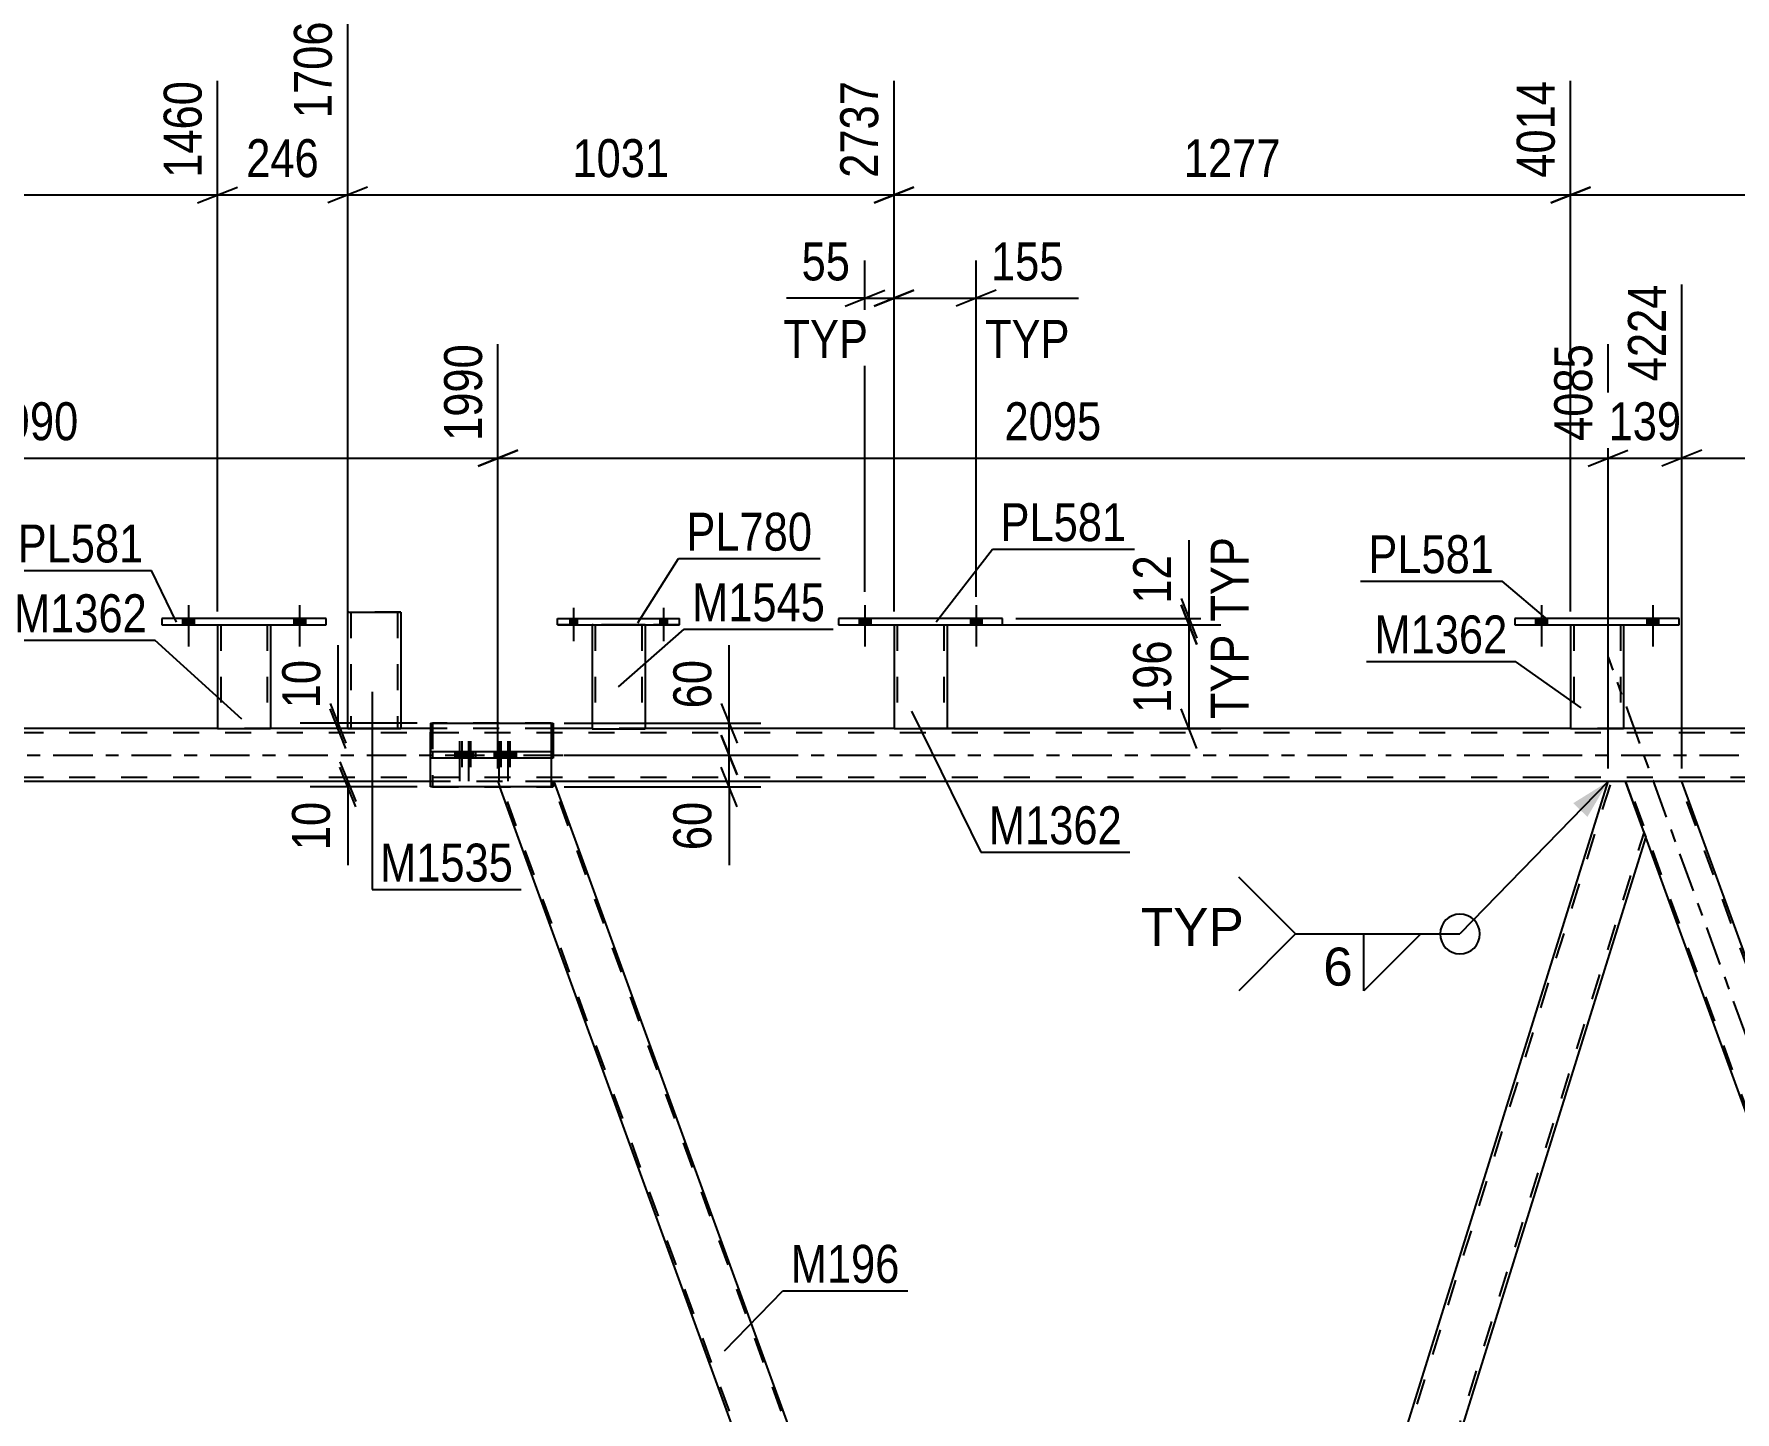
# Model space of a CAD drawing. Header units: millimetres. Extents: x -97 to 744, y -428 to 166.
# Drawn here: x 35.6 to 164, y -49.6 to 54.5 of the extents above; entities that cross this region are included whole.
import ezdxf

# ---------------------------------------------------------------- set-up
doc = ezdxf.new("R2010")
doc.units = ezdxf.units.MM
doc.linetypes.add('DXK_LINE_DOT2', pattern=[3.9198, 1.9599, -1.9599])
doc.linetypes.add('DXK_LINE_DOT3', pattern=[5.9187, 2.979, -0.9799, 0.9799, -0.9799])
doc.styles.add('Arial', font='ARIAL.TTF', dxfattribs={"height": 0.2})
doc.styles.add('Arial Narrow', font='ARIALN.TTF', dxfattribs={"height": 0.2})

# ---------------------------------------------------------------- blocks, each defined once
blk = doc.blocks.new('Bolt-814185529-3741 - 3717')
at = {"color": 1, "linetype": 'DXK_LINE_DOT2'}
for p, q in [((67.55, 0.24), (67.55, -0.24)), ((67.91, 1.04), (67.91, -1.96)), ((68.22, 0.24), (68.22, -0.24)), ((68.27, 0.24), (68.27, -0.24)), ((68.58, 1.04), (68.58, -1.96)), ((68.94, 0.24), (68.94, -0.24)), ((70.51, 0.24), (70.51, -0.24)), ((70.87, 1.04), (70.87, -1.96)), ((71.19, 0.24), (71.19, -0.24)), ((71.23, 0.24), (71.23, -0.24)), ((71.55, 1.04), (71.55, -1.96)), ((71.91, 0.24), (71.91, -0.24))]:
    blk.add_line(p, q, dxfattribs=at)
blk = doc.blocks.new('Part-814185529-3742 - 3717')
at = {"color": 7, "linetype": 'DXK_LINE_DOT2'}
for p, q in [((65.71, 2.4), (65.71, -2.4)), ((74.65, 2.4), (65.71, 2.4)), ((74.81, 2), (74.81, -2.4)), ((65.71, -2.4), (74.81, -2.4))]:
    blk.add_line(p, q, dxfattribs=at)
at = {"color": 2, "linetype": 'Continuous'}
for p, q in [((74.65, 2.4), (74.81, 2.4)), ((74.81, 2.4), (74.81, 2))]:
    blk.add_line(p, q, dxfattribs=at)
blk = doc.blocks.new('Part-814185529-3745 - 3717')
at = {"color": 7, "linetype": 'DXK_LINE_DOT2'}
for p, q in [((74.81, 0.24), (65.71, 0.24)), ((65.71, 0.24), (65.71, -0.24)), ((72.01, 0.24), (72.01, -0.24)), ((74.81, 0.24), (74.81, -0.24)), ((74.81, -0.24), (65.71, -0.24))]:
    blk.add_line(p, q, dxfattribs=at)
blk = doc.blocks.new('Bolt-814185529-3747 - 3717')
at = {"linetype": 'Continuous'}
for points in [[(68.1, 0.24), (67.38, 0.24), (67.38, -0.24), (68.1, -0.24)], [(68.78, 0.24), (68.06, 0.24), (68.06, -0.24), (68.78, -0.24)], [(71.07, 0.24), (70.35, 0.24), (70.35, -0.24), (71.07, -0.24)], [(71.75, 0.24), (71.03, 0.24), (71.03, -0.24), (71.75, -0.24)]]:
    blk.add_hatch(color=1, dxfattribs=at).paths.add_polyline_path(points)
at = {"color": 1, "linetype": 'Continuous'}
for p, q in [((67.38, 0.24), (67.38, -0.24)), ((67.74, 1.04), (67.74, -1.96)), ((68.06, 0.24), (68.06, -0.24)), ((68.1, 0.24), (68.1, -0.24)), ((68.42, 1.04), (68.42, -1.96)), ((68.78, 0.24), (68.78, -0.24)), ((70.35, 0.24), (70.35, -0.24)), ((70.71, 1.04), (70.71, -1.96)), ((71.03, 0.24), (71.03, -0.24)), ((71.07, 0.24), (71.07, -0.24)), ((71.39, 1.04), (71.39, -1.96)), ((71.75, 0.24), (71.75, -0.24))]:
    blk.add_line(p, q, dxfattribs=at)
blk = doc.blocks.new('Part-814185529-3748 - 3717')
at = {"color": 2, "linetype": 'Continuous'}
for p, q in [((65.55, 2.4), (74.65, 2.4)), ((65.55, 2.4), (65.55, 0.24)), ((74.65, 2.4), (74.65, -2.4)), ((65.55, -2.4), (65.55, -0.24)), ((74.65, -2.4), (65.55, -2.4))]:
    blk.add_line(p, q, dxfattribs=at)
at = {"color": 7, "linetype": 'DXK_LINE_DOT2'}
for q in [(65.55, 2.4), (65.55, 0.24)]:
    blk.add_line((65.55, -0.24), q, dxfattribs=at)
blk = doc.blocks.new('Part-814185529-3749 - 3717')
at = {"color": 2, "linetype": 'Continuous'}
for p, q in [((71.85, 0.24), (65.55, 0.24)), ((65.55, -0.24), (65.55, 0.24)), ((74.65, 0.24), (71.85, 0.24)), ((71.85, -0.24), (71.85, 0.24)), ((74.65, 0.24), (74.65, -0.24)), ((71.85, -0.24), (65.55, -0.24)), ((74.65, -0.24), (71.85, -0.24))]:
    blk.add_line(p, q, dxfattribs=at)
blk = doc.blocks.new('Part-814185529-3944 - 3717')
at = {"color": 2, "linetype": 'Continuous'}
for p, q in [((117.75, -119.75), (154.46, -2)), ((155.77, -2), (154.46, -2)), ((157.3, -6.2), (155.77, -2)), ((120.86, -123.22), (157.32, -6.25)), ((119.02, -123.22), (117.77, -119.8))]:
    blk.add_line(p, q, dxfattribs=at)
at = {"color": 7, "linetype": 'DXK_LINE_DOT2'}
for p, q in [((117.89, -120.12), (154.71, -2)), ((120.61, -123.22), (157.18, -5.88)), ((157.32, -6.25), (157.3, -6.2)), ((157.32, -6.25), (157.3, -6.2)), ((117.77, -119.8), (117.75, -119.75)), ((119.02, -123.22), (120.86, -123.22))]:
    blk.add_line(p, q, dxfattribs=at)
blk = doc.blocks.new('Bolt-814185529-4194 - 3717')
at = {"linetype": 'Continuous'}
for points in [[(46.83, 9.84), (47.71, 9.84), (47.71, 10.32), (46.83, 10.32)], [(55.23, 9.84), (56.11, 9.84), (56.11, 10.32), (55.23, 10.32)]]:
    blk.add_hatch(color=1, dxfattribs=at).paths.add_polyline_path(points)
at = {"color": 1, "linetype": 'Continuous'}
for p, q in [((46.83, 10.32), (46.83, 9.84)), ((47.27, 11.32), (47.27, 8.2)), ((47.71, 10.32), (47.71, 9.84)), ((55.23, 10.32), (55.23, 9.84)), ((55.67, 11.32), (55.67, 8.2)), ((56.11, 10.32), (56.11, 9.84))]:
    blk.add_line(p, q, dxfattribs=at)
blk = doc.blocks.new('Part-814185529-4150 - 3717')
at = {"color": 2, "linetype": 'Continuous'}
for p, q in [((147.43, 10.32), (147.43, 9.84)), ((159.83, 10.32), (147.43, 10.32)), ((159.83, 9.84), (159.83, 10.32)), ((147.43, 9.84), (159.83, 9.84))]:
    blk.add_line(p, q, dxfattribs=at)
blk = doc.blocks.new('Part-814185529-3866 - 3717')
at = {"color": 7, "linetype": 'DXK_LINE_DOT2'}
for p, q in [((70.64, -2), (70.67, -2)), ((74.69, -2), (70.64, -2)), ((70.64, -2), (70.78, -2.4)), ((114.93, -123.22), (70.81, -2)), ((118.85, -123.22), (74.73, -2)), ((119.02, -123.22), (117.77, -119.8)), ((119.02, -123.22), (114.76, -123.22))]:
    blk.add_line(p, q, dxfattribs=at)
at = {"color": 2, "linetype": 'Continuous'}
for p, q in [((114.76, -123.22), (70.78, -2.4)), ((74.69, -2), (74.65, -2)), ((74.9, -2), (74.69, -2)), ((117.77, -119.8), (74.9, -2))]:
    blk.add_line(p, q, dxfattribs=at)
blk = doc.blocks.new('Part-814185529-4170 - 3717')
at = {"color": 2, "linetype": 'Continuous'}
for p, q in [((45.27, 10.32), (45.27, 9.84)), ((57.67, 10.32), (45.27, 10.32)), ((57.67, 9.84), (57.67, 10.32)), ((45.27, 9.84), (57.67, 9.84))]:
    blk.add_line(p, q, dxfattribs=at)
blk = doc.blocks.new('Part-814185529-3928 - 3717')
at = {"color": 2, "linetype": 'Continuous'}
for p, q in [((49.47, 2), (25.23, 2)), ((59.3, 2), (53.47, 2)), ((65.55, 2), (63.3, 2)), ((77.75, 2), (74.65, 2)), ((100.55, 2), (81.75, 2)), ((151.63, 2), (104.55, 2)), ((202.71, 2), (155.63, 2)), ((65.55, -2), (25.23, -2)), ((154.46, -2), (74.9, -2)), ((239.59, -2), (160.03, -2))]:
    blk.add_line(p, q, dxfattribs=at)
at = {"color": 7, "linetype": 'DXK_LINE_DOT2'}
for p, q in [((639.97, 1.68), (25.23, 1.68)), ((53.47, 2), (49.47, 2)), ((63.3, 2), (59.3, 2)), ((74.65, 2), (65.55, 2)), ((81.75, 2), (77.75, 2)), ((104.55, 2), (100.55, 2)), ((155.63, 2), (151.63, 2)), ((639.97, -1.68), (25.23, -1.68)), ((74.9, -2), (65.55, -2)), ((160.03, -2), (154.46, -2))]:
    blk.add_line(p, q, dxfattribs=at)
at = {"color": 7, "linetype": 'DXK_LINE_DOT3'}
blk.add_line((25.23, 0), (639.97, 0), dxfattribs=at)
blk = doc.blocks.new('Part-814185529-3939 - 3717')
at = {"color": 7, "linetype": 'DXK_LINE_DOT3'}
blk.add_line((205.44, -132.62), (154.48, 7.4), dxfattribs=at)
at = {"color": 2, "linetype": 'Continuous'}
for p, q in [((160.03, -2), (155.77, -2)), ((202.4, -118.4), (160.03, -2)), ((198.14, -118.4), (157.3, -6.2))]:
    blk.add_line(p, q, dxfattribs=at)
at = {"color": 7, "linetype": 'DXK_LINE_DOT2'}
for p, q in [((155.77, -2), (157.3, -6.2)), ((200.06, -123.22), (155.94, -2)), ((203.98, -123.22), (159.86, -2)), ((199.89, -123.22), (198.14, -118.4)), ((204.15, -123.22), (202.4, -118.4)), ((204.15, -123.22), (199.89, -123.22))]:
    blk.add_line(p, q, dxfattribs=at)
blk = doc.blocks.new('Bolt-814185529-4193 - 3717')
at = {"linetype": 'Continuous'}
for points in [[(46.83, 9.84), (47.71, 9.84), (47.71, 10.32), (46.83, 10.32)], [(55.23, 9.84), (56.11, 9.84), (56.11, 10.32), (55.23, 10.32)]]:
    blk.add_hatch(color=1, dxfattribs=at).paths.add_polyline_path(points)
at = {"color": 1, "linetype": 'Continuous'}
for p, q in [((46.83, 10.32), (46.83, 9.84)), ((47.27, 11.32), (47.27, 8.2)), ((47.71, 10.32), (47.71, 9.84)), ((55.23, 10.32), (55.23, 9.84)), ((55.67, 11.32), (55.67, 8.2)), ((56.11, 10.32), (56.11, 9.84))]:
    blk.add_line(p, q, dxfattribs=at)
blk = doc.blocks.new('Part-814185529-4145 - 3717')
at = {"color": 2, "linetype": 'Continuous'}
for p, q in [((151.63, 9.84), (151.63, 2)), ((155.63, 9.84), (155.63, 2)), ((151.63, 2), (155.63, 2))]:
    blk.add_line(p, q, dxfattribs=at)
at = {"color": 7, "linetype": 'DXK_LINE_DOT2'}
for p, q in [((151.63, 9.84), (155.63, 9.84)), ((151.63, 9.84), (151.63, 9.84)), ((151.63, 9.84), (151.63, 9.84)), ((151.87, 9.84), (151.87, 2)), ((155.39, 9.84), (155.39, 2)), ((155.63, 9.84), (155.63, 9.84)), ((155.63, 9.84), (155.63, 9.84)), ((155.33, 2), (155.37, 2)), ((155.33, 2), (155.37, 2)), ((155.37, 2), (155.39, 2)), ((155.37, 2), (155.39, 2))]:
    blk.add_line(p, q, dxfattribs=at)
blk = doc.blocks.new('Part-814185529-4155 - 3717')
at = {"color": 2, "linetype": 'Continuous'}
for p, q in [((100.55, 9.84), (100.55, 2)), ((104.55, 9.84), (104.55, 2)), ((100.55, 2), (104.55, 2))]:
    blk.add_line(p, q, dxfattribs=at)
at = {"color": 7, "linetype": 'DXK_LINE_DOT2'}
for p, q in [((100.55, 9.84), (104.55, 9.84)), ((100.55, 9.84), (100.55, 9.84)), ((100.55, 9.84), (100.55, 9.84)), ((100.79, 9.84), (100.79, 2)), ((104.31, 9.84), (104.31, 2)), ((104.55, 9.84), (104.55, 9.84)), ((104.55, 9.84), (104.55, 9.84)), ((104.25, 2), (104.29, 2)), ((104.25, 2), (104.29, 2)), ((104.29, 2), (104.31, 2)), ((104.29, 2), (104.31, 2))]:
    blk.add_line(p, q, dxfattribs=at)
blk = doc.blocks.new('Part-814185529-4160 - 3717')
at = {"color": 2, "linetype": 'Continuous'}
for p, q in [((96.35, 10.32), (96.35, 9.84)), ((108.75, 10.32), (96.35, 10.32)), ((108.75, 9.84), (108.75, 10.32)), ((96.35, 9.84), (108.75, 9.84))]:
    blk.add_line(p, q, dxfattribs=at)
blk = doc.blocks.new('Part-814185529-4165 - 3717')
at = {"color": 2, "linetype": 'Continuous'}
for p, q in [((49.47, 9.84), (49.47, 2)), ((53.47, 9.84), (53.47, 2)), ((49.47, 2), (53.47, 2))]:
    blk.add_line(p, q, dxfattribs=at)
at = {"color": 7, "linetype": 'DXK_LINE_DOT2'}
for p, q in [((49.47, 9.84), (53.47, 9.84)), ((49.47, 9.84), (49.47, 9.84)), ((49.47, 9.84), (49.47, 9.84)), ((49.71, 9.84), (49.71, 2)), ((53.23, 9.84), (53.23, 2)), ((53.47, 9.84), (53.47, 9.84)), ((53.47, 9.84), (53.47, 9.84)), ((53.17, 2), (53.21, 2)), ((53.17, 2), (53.21, 2)), ((53.21, 2), (53.23, 2)), ((53.21, 2), (53.23, 2))]:
    blk.add_line(p, q, dxfattribs=at)
blk = doc.blocks.new('Bolt-814185529-4189 - 3717')
at = {"linetype": 'Continuous'}
for points in [[(148.99, 9.84), (149.87, 9.84), (149.87, 10.32), (148.99, 10.32)], [(157.39, 9.84), (158.27, 9.84), (158.27, 10.32), (157.39, 10.32)]]:
    blk.add_hatch(color=1, dxfattribs=at).paths.add_polyline_path(points)
at = {"color": 1, "linetype": 'Continuous'}
for p, q in [((148.99, 10.32), (148.99, 9.84)), ((149.43, 11.32), (149.43, 8.2)), ((149.87, 10.32), (149.87, 9.84)), ((157.39, 10.32), (157.39, 9.84)), ((157.83, 11.32), (157.83, 8.2)), ((158.27, 10.32), (158.27, 9.84))]:
    blk.add_line(p, q, dxfattribs=at)
blk = doc.blocks.new('Bolt-814185529-4190 - 3717')
at = {"linetype": 'Continuous'}
for points in [[(148.99, 9.84), (149.87, 9.84), (149.87, 10.32), (148.99, 10.32)], [(157.39, 9.84), (158.27, 9.84), (158.27, 10.32), (157.39, 10.32)]]:
    blk.add_hatch(color=1, dxfattribs=at).paths.add_polyline_path(points)
at = {"color": 1, "linetype": 'Continuous'}
for p, q in [((148.99, 10.32), (148.99, 9.84)), ((149.43, 11.32), (149.43, 8.2)), ((149.87, 10.32), (149.87, 9.84)), ((157.39, 10.32), (157.39, 9.84)), ((157.83, 11.32), (157.83, 8.2)), ((158.27, 10.32), (158.27, 9.84))]:
    blk.add_line(p, q, dxfattribs=at)
blk = doc.blocks.new('Bolt-814185529-4191 - 3717')
at = {"linetype": 'Continuous'}
for points in [[(97.91, 9.84), (98.79, 9.84), (98.79, 10.32), (97.91, 10.32)], [(106.31, 9.84), (107.19, 9.84), (107.19, 10.32), (106.31, 10.32)]]:
    blk.add_hatch(color=1, dxfattribs=at).paths.add_polyline_path(points)
at = {"color": 1, "linetype": 'Continuous'}
for p, q in [((97.91, 10.32), (97.91, 9.84)), ((98.35, 11.32), (98.35, 8.2)), ((98.79, 10.32), (98.79, 9.84)), ((106.31, 10.32), (106.31, 9.84)), ((106.75, 11.32), (106.75, 8.2)), ((107.19, 10.32), (107.19, 9.84))]:
    blk.add_line(p, q, dxfattribs=at)
blk = doc.blocks.new('Bolt-814185529-4192 - 3717')
at = {"linetype": 'Continuous'}
for points in [[(97.91, 9.84), (98.79, 9.84), (98.79, 10.32), (97.91, 10.32)], [(106.31, 9.84), (107.19, 9.84), (107.19, 10.32), (106.31, 10.32)]]:
    blk.add_hatch(color=1, dxfattribs=at).paths.add_polyline_path(points)
at = {"color": 1, "linetype": 'Continuous'}
for p, q in [((97.91, 10.32), (97.91, 9.84)), ((98.35, 11.32), (98.35, 8.2)), ((98.79, 10.32), (98.79, 9.84)), ((106.31, 10.32), (106.31, 9.84)), ((106.75, 11.32), (106.75, 8.2)), ((107.19, 10.32), (107.19, 9.84))]:
    blk.add_line(p, q, dxfattribs=at)
blk = doc.blocks.new('Part-814185529-4199 - 3717')
at = {"color": 2, "linetype": 'Continuous'}
for p, q in [((77.75, 9.84), (77.75, 1.99)), ((81.75, 9.84), (81.75, 1.99)), ((77.75, 1.99), (81.75, 1.99))]:
    blk.add_line(p, q, dxfattribs=at)
at = {"color": 7, "linetype": 'DXK_LINE_DOT2'}
for p, q in [((81.75, 9.84), (77.75, 9.84)), ((77.75, 9.84), (77.75, 9.84)), ((77.75, 9.84), (81.75, 9.84)), ((77.75, 9.84), (77.75, 9.84)), ((77.99, 9.84), (77.99, 9.84)), ((77.99, 9.84), (77.99, 1.99)), ((81.51, 9.84), (81.51, 9.84)), ((81.51, 9.84), (81.51, 1.99)), ((81.75, 9.84), (81.75, 9.84)), ((81.75, 9.84), (81.75, 9.84)), ((81.75, 1.99), (77.75, 1.99)), ((81.49, 1.99), (81.45, 1.99))]:
    blk.add_line(p, q, dxfattribs=at)
blk = doc.blocks.new('Part-814185529-4204 - 3717')
at = {"color": 2, "linetype": 'Continuous'}
for p, q in [((75.15, 9.84), (75.15, 10.32)), ((75.15, 10.32), (84.35, 10.32)), ((84.35, 9.84), (84.35, 10.32)), ((75.15, 9.84), (75.15, 9.84)), ((75.15, 9.84), (84.35, 9.84)), ((84.35, 9.84), (84.35, 9.84))]:
    blk.add_line(p, q, dxfattribs=at)
at = {"color": 7, "linetype": 'DXK_LINE_DOT2'}
for p, q in [((75.15, 10.32), (75.15, 10.32)), ((75.15, 10.32), (84.35, 10.32)), ((84.35, 10.32), (84.35, 10.32)), ((84.35, 9.84), (75.15, 9.84))]:
    blk.add_line(p, q, dxfattribs=at)
blk = doc.blocks.new('Part-814185529-4209 - 3717')
at = {"color": 2, "linetype": 'Continuous'}
for p, q in [((59.3, 10.79), (59.3, 10.79)), ((59.3, 10.79), (63.3, 10.79)), ((59.3, 2), (59.3, 10.79)), ((63.3, 10.79), (63.3, 10.79)), ((63.3, 10.79), (63.3, 2)), ((59.3, 2), (63.3, 2))]:
    blk.add_line(p, q, dxfattribs=at)
at = {"color": 7, "linetype": 'DXK_LINE_DOT2'}
for p, q in [((63.3, 10.79), (59.3, 10.79)), ((59.54, 10.79), (59.54, 10.79)), ((59.54, 10.79), (59.54, 2)), ((63.06, 10.79), (63.06, 10.79)), ((63.06, 10.79), (63.06, 2)), ((63.3, 2), (59.3, 2)), ((63.04, 2), (63, 2))]:
    blk.add_line(p, q, dxfattribs=at)
blk = doc.blocks.new('Bolt-814185529-4220 - 3717')
at = {"linetype": 'Continuous'}
for points in [[(76.07, 9.84), (76.63, 9.84), (76.63, 10.32), (76.07, 10.32)], [(76.07, 9.84), (76.63, 9.84), (76.63, 10.32), (76.07, 10.32)], [(82.87, 9.84), (83.43, 9.84), (83.43, 10.32), (82.87, 10.32)], [(82.87, 9.84), (83.43, 9.84), (83.43, 10.32), (82.87, 10.32)]]:
    blk.add_hatch(color=1, dxfattribs=at).paths.add_polyline_path(points)
at = {"color": 1, "linetype": 'Continuous'}
for p, q in [((76.07, 10.32), (76.07, 9.84)), ((76.07, 10.32), (76.07, 9.84)), ((76.35, 11.12), (76.35, 8.6)), ((76.35, 11.12), (76.35, 8.6)), ((76.63, 10.32), (76.63, 9.84)), ((76.63, 10.32), (76.63, 9.84)), ((82.87, 10.32), (82.87, 9.84)), ((82.87, 10.32), (82.87, 9.84)), ((83.15, 11.12), (83.15, 8.6)), ((83.15, 11.12), (83.15, 8.6)), ((83.43, 10.32), (83.43, 9.84)), ((83.43, 10.32), (83.43, 9.84))]:
    blk.add_line(p, q, dxfattribs=at)
blk = doc.blocks.new('StraightDimension-814185529-5039 - 3717')
at = {"color": 7, "linetype": 'Continuous'}
for p, q in [((70.64, -1), (70.64, 31.04)), ((154.46, -1), (154.46, 31.04)), ((72.14, 23.03), (69.14, 21.83)), ((70.64, 22.43), (154.46, 22.43)), ((152.96, 21.83), (155.96, 23.03))]:
    blk.add_line(p, q, dxfattribs=at)
at = {"color": 0}
blk.add_wipeout([(116.8, 23.18), (116.8, 27.38), (108.29, 27.38), (108.29, 23.18)], dxfattribs=at)
at = {"color": 3, "style": 'Arial Narrow'}
blk.add_text('2095', height=2.863, dxfattribs=at).set_placement((108.89, 23.78))
at = {"color": 0, "linetype": 'Continuous'}
blk.add_wipeout([(153.86, 31.64), (149.66, 31.64), (149.66, 23.13), (153.86, 23.13)], dxfattribs=at)
at = {"color": 3, "linetype": 'Continuous', "style": 'Arial Narrow'}
blk.add_text('4085', height=2.863, rotation=90.0002, dxfattribs=at).set_placement((153.26, 23.73))
blk = doc.blocks.new('StraightDimension-814185529-12309 - 3717')
at = {"color": 7, "linetype": 'Continuous'}
for p, q in [((100.55, 10.84), (100.55, 50.91)), ((151.63, 10.84), (151.63, 50.91)), ((102.05, 42.9), (99.05, 41.7)), ((150.13, 41.7), (153.13, 42.9)), ((100.55, 42.3), (151.63, 42.3))]:
    blk.add_line(p, q, dxfattribs=at)
at = {"color": 0}
blk.add_wipeout([(130.34, 43.05), (130.34, 47.25), (121.83, 47.25), (121.83, 43.05)], dxfattribs=at)
at = {"color": 3, "style": 'Arial Narrow'}
blk.add_text('1277', height=2.863, dxfattribs=at).set_placement((122.43, 43.65))
at = {"color": 0, "linetype": 'Continuous'}
blk.add_wipeout([(151.03, 51.51), (146.83, 51.51), (146.83, 43), (151.03, 43)], dxfattribs=at)
at = {"color": 3, "linetype": 'Continuous', "style": 'Arial Narrow'}
blk.add_text('4014', height=2.863, rotation=90.0002, dxfattribs=at).set_placement((150.43, 43.6))
blk = doc.blocks.new('StraightDimension-814185529-5324 - 3717')
at = {"color": 7, "linetype": 'Continuous'}
for p, q in [((100.55, 10.84), (100.55, 37.35)), ((106.75, 11.96), (106.75, 37.35)), ((99.05, 33.9), (102.05, 35.1)), ((108.25, 35.1), (105.25, 33.9)), ((100.55, 34.5), (106.75, 34.5)), ((106.75, 34.5), (114.48, 34.5)), ((106.75, 34.5), (114.48, 34.5))]:
    blk.add_line(p, q, dxfattribs=at)
at = {"color": 0}
blk.add_wipeout([(113.96, 35.25), (113.96, 39.45), (107.27, 39.45), (107.27, 35.25)], dxfattribs=at)
at = {"color": 0, "linetype": 'Continuous'}
blk.add_wipeout([(114.41, 29.4), (114.41, 33.6), (106.82, 33.6), (106.82, 29.4)], dxfattribs=at)
at = {"color": 3, "style": 'Arial Narrow'}
blk.add_text('155', height=2.863, dxfattribs=at).set_placement((107.87, 35.85))
at = {"color": 3, "linetype": 'Continuous', "style": 'Arial Narrow'}
blk.add_text('TYP', height=2.863, dxfattribs=at).set_placement((107.42, 30))
blk = doc.blocks.new('StraightDimension-814185529-12308 - 3717')
at = {"color": 7, "linetype": 'Continuous'}
for p, q in [((151.63, 10.84), (151.63, 50.91)), ((202.71, 10.84), (202.71, 50.91)), ((153.13, 42.9), (150.13, 41.7)), ((201.21, 41.7), (204.21, 42.9)), ((151.63, 42.3), (202.71, 42.3))]:
    blk.add_line(p, q, dxfattribs=at)
at = {"color": 0}
blk.add_wipeout([(181.42, 43.05), (181.42, 47.25), (172.91, 47.25), (172.91, 43.05)], dxfattribs=at)
at = {"color": 3, "style": 'Arial Narrow'}
blk.add_text('1277', height=2.863, dxfattribs=at).set_placement((173.51, 43.65))
at = {"color": 0, "linetype": 'Continuous'}
blk.add_wipeout([(202.11, 51.51), (197.91, 51.51), (197.91, 43), (202.11, 43)], dxfattribs=at)
at = {"color": 3, "linetype": 'Continuous', "style": 'Arial Narrow'}
blk.add_text('5291', height=2.863, rotation=90.0002, dxfattribs=at).set_placement((201.51, 43.6))
blk = doc.blocks.new('StraightDimension-814185529-5309 - 3717')
at = {"color": 7, "linetype": 'Continuous'}
for p, q in [((122.82, 10.32), (122.82, 16.22)), ((122.82, 10.32), (122.82, 16.22)), ((122.22, 11.82), (123.42, 8.82)), ((109.75, 10.32), (125.22, 10.32)), ((123.42, 8.34), (122.22, 11.34)), ((122.82, 9.84), (122.82, 10.32)), ((103.55, 9.84), (125.22, 9.84))]:
    blk.add_line(p, q, dxfattribs=at)
at = {"color": 0, "linetype": 'Continuous'}
blk.add_wipeout([(127.92, 17.07), (123.72, 17.07), (123.72, 9.48), (127.92, 9.48)], dxfattribs=at)
at = {"color": 0}
blk.add_wipeout([(122.07, 15.7), (117.87, 15.7), (117.87, 10.84), (122.07, 10.84)], dxfattribs=at)
at = {"color": 3, "linetype": 'Continuous', "style": 'Arial Narrow'}
blk.add_text('TYP', height=2.863, rotation=90.0002, dxfattribs=at).set_placement((127.32, 10.08))
at = {"color": 3, "style": 'Arial Narrow'}
blk.add_text('12', height=2.863, rotation=90.0002, dxfattribs=at).set_placement((121.47, 11.44))
blk = doc.blocks.new('StraightDimension-814185529-5057 - 3717')
at = {"color": 7, "linetype": 'Continuous'}
for p, q in [((0, -3), (0, -61.62)), ((48.37, -122.25), (48.37, -56.37)), ((1.5, -58.62), (-1.5, -59.82)), ((46.87, -59.82), (49.87, -58.62)), ((0, -59.22), (48.37, -59.22))]:
    blk.add_line(p, q, dxfattribs=at)
at = {"color": 0}
blk.add_wipeout([(28.44, -58.47), (28.44, -54.27), (19.93, -54.27), (19.93, -58.47)], dxfattribs=at)
at = {"color": 3, "style": 'Arial Narrow'}
blk.add_text('1433', height=2.863, dxfattribs=at).set_placement((20.53, -57.87))
blk = doc.blocks.new('StraightDimension-814185529-5020 - 3717')
at = {"color": 7, "linetype": 'Continuous'}
for p, q in [((160.03, -1), (160.03, 35.54)), ((154.46, -1), (154.46, 31.04)), ((152.96, 21.83), (155.96, 23.03)), ((154.46, 22.43), (160.03, 22.43)), ((161.53, 23.03), (158.53, 21.83))]:
    blk.add_line(p, q, dxfattribs=at)
at = {"color": 0}
blk.add_wipeout([(160.58, 23.18), (160.58, 27.38), (153.9, 27.38), (153.9, 23.18)], dxfattribs=at)
at = {"color": 3, "style": 'Arial Narrow'}
blk.add_text('139', height=2.863, dxfattribs=at).set_placement((154.5, 23.78))
at = {"color": 0, "linetype": 'Continuous'}
blk.add_wipeout([(159.43, 36.14), (155.23, 36.14), (155.23, 27.63), (159.43, 27.63)], dxfattribs=at)
at = {"color": 3, "linetype": 'Continuous', "style": 'Arial Narrow'}
blk.add_text('4224', height=2.863, rotation=90.0002, dxfattribs=at).set_placement((158.83, 28.23))
blk = doc.blocks.new('StraightDimension-814185529-5295 - 3717')
at = {"color": 7, "linetype": 'Continuous'}
for p, q in [((122.22, 11.34), (123.42, 8.34)), ((103.55, 9.84), (125.22, 9.84)), ((122.82, 2), (122.82, 9.84)), ((123.42, 0.5), (122.22, 3.5)), ((103.55, 2), (125.22, 2))]:
    blk.add_line(p, q, dxfattribs=at)
at = {"color": 0}
blk.add_wipeout([(122.07, 9.26), (117.87, 9.26), (117.87, 2.58), (122.07, 2.58)], dxfattribs=at)
at = {"color": 0, "linetype": 'Continuous'}
blk.add_wipeout([(127.92, 9.71), (123.72, 9.71), (123.72, 2.12), (127.92, 2.12)], dxfattribs=at)
at = {"color": 3, "style": 'Arial Narrow'}
blk.add_text('196', height=2.863, rotation=90.0002, dxfattribs=at).set_placement((121.47, 3.18))
at = {"color": 3, "linetype": 'Continuous', "style": 'Arial Narrow'}
blk.add_text('TYP', height=2.863, rotation=90.0002, dxfattribs=at).set_placement((127.32, 2.72))
blk = doc.blocks.new('StraightDimension-814185529-4236 - 3717')
at = {"color": 7, "linetype": 'Continuous'}
for p, q in [((88.1, 2.4), (88.1, 8.31)), ((88.1, 2.4), (88.1, 8.31)), ((87.5, 3.9), (88.7, 0.9)), ((75.65, 2.4), (90.5, 2.4)), ((88.7, -1.5), (87.5, 1.5)), ((88.1, 0), (88.1, 2.4)), ((75.65, 0), (90.5, 0))]:
    blk.add_line(p, q, dxfattribs=at)
at = {"color": 0}
blk.add_wipeout([(87.35, 7.78), (83.15, 7.78), (83.15, 2.93), (87.35, 2.93)], dxfattribs=at)
at = {"color": 3, "style": 'Arial Narrow'}
blk.add_text('60', height=2.863, rotation=90.0002, dxfattribs=at).set_placement((86.75, 3.53))
blk = doc.blocks.new('StraightDimension-814185529-4245 - 3717')
at = {"color": 7, "linetype": 'Continuous'}
for p, q in [((87.5, 1.5), (88.7, -1.5)), ((75.65, 0), (90.5, 0)), ((88.1, -2.4), (88.1, 0)), ((88.7, -3.9), (87.5, -0.9)), ((75.65, -2.4), (90.5, -2.4)), ((88.1, -2.4), (88.1, -8.31)), ((88.1, -2.4), (88.1, -8.31))]:
    blk.add_line(p, q, dxfattribs=at)
at = {"color": 0}
blk.add_wipeout([(87.35, -2.92), (83.15, -2.92), (83.15, -7.78), (87.35, -7.78)], dxfattribs=at)
at = {"color": 3, "style": 'Arial Narrow'}
blk.add_text('60', height=2.863, rotation=90.0002, dxfattribs=at).set_placement((86.75, -7.18))
blk = doc.blocks.new('StraightDimension-814185529-4255 - 3717')
at = {"color": 7, "linetype": 'Continuous'}
for p, q in [((58.57, 2.4), (58.57, 8.31)), ((58.57, 2.4), (58.57, 8.31)), ((57.97, 3.9), (59.17, 0.9)), ((59.17, 0.5), (57.97, 3.5)), ((64.55, 2.4), (55.72, 2.4)), ((64.55, 2), (55.72, 2)), ((58.57, 2), (58.57, 2.4))]:
    blk.add_line(p, q, dxfattribs=at)
at = {"color": 0}
blk.add_wipeout([(57.82, 7.78), (53.62, 7.78), (53.62, 2.93), (57.82, 2.93)], dxfattribs=at)
at = {"color": 3, "style": 'Arial Narrow'}
blk.add_text('10', height=2.863, rotation=90.0002, dxfattribs=at).set_placement((57.22, 3.53))
blk = doc.blocks.new('StraightDimension-814185529-4278 - 3717')
at = {"color": 7, "linetype": 'Continuous'}
for p, q in [((58.71, -0.5), (59.91, -3.5)), ((59.91, -3.9), (58.71, -0.9)), ((64.55, -2), (56.46, -2)), ((64.55, -2.4), (56.46, -2.4)), ((59.31, -2.4), (59.31, -2)), ((59.31, -2.4), (59.31, -8.31)), ((59.31, -2.4), (59.31, -8.31))]:
    blk.add_line(p, q, dxfattribs=at)
at = {"color": 0}
blk.add_wipeout([(58.56, -2.92), (54.36, -2.92), (54.36, -7.78), (58.56, -7.78)], dxfattribs=at)
at = {"color": 3, "style": 'Arial Narrow'}
blk.add_text('10', height=2.863, rotation=90.0002, dxfattribs=at).set_placement((57.96, -7.18))
blk = doc.blocks.new('StraightDimension-814185529-4805 - 3717')
at = {"color": 7, "linetype": 'Continuous'}
for p, q in [((70.64, -1), (70.64, 31.04)), ((0, 7.5), (0, 25.55)), ((1.5, 23.03), (-1.5, 21.83)), ((0, 22.43), (70.64, 22.43)), ((69.14, 21.83), (72.14, 23.03))]:
    blk.add_line(p, q, dxfattribs=at)
at = {"color": 0}
blk.add_wipeout([(39.58, 23.18), (39.58, 27.38), (31.06, 27.38), (31.06, 23.18)], dxfattribs=at)
at = {"color": 3, "style": 'Arial Narrow'}
blk.add_text('1990', height=2.863, dxfattribs=at).set_placement((31.66, 23.78))
at = {"color": 0, "linetype": 'Continuous'}
for points in [[(70.04, 31.64), (65.84, 31.64), (65.84, 23.13), (70.04, 23.13)], [(-0.6, 26.15), (-4.8, 26.15), (-4.8, 23.13), (-0.6, 23.13)]]:
    blk.add_wipeout(points, dxfattribs=at)
at = {"color": 3, "linetype": 'Continuous', "style": 'Arial Narrow'}
for s, height, p in [('1990', 2.863, (69.44, 23.73)), ('0', 2.86, (-1.2, 23.73))]:
    blk.add_text(s, height=height, rotation=90.0002, dxfattribs=at).set_placement(p)
blk = doc.blocks.new('StraightDimension-814185529-5001 - 3717')
at = {"color": 7, "linetype": 'Continuous'}
for p, q in [((160.03, -1), (160.03, 35.54)), ((239.59, -1), (239.59, 31.04)), ((161.53, 23.03), (158.53, 21.83)), ((160.03, 22.43), (239.59, 22.43)), ((238.09, 21.83), (241.09, 23.03))]:
    blk.add_line(p, q, dxfattribs=at)
at = {"color": 0}
blk.add_wipeout([(204.07, 23.18), (204.07, 27.38), (195.55, 27.38), (195.55, 23.18)], dxfattribs=at)
at = {"color": 3, "style": 'Arial Narrow'}
blk.add_text('1989', height=2.863, dxfattribs=at).set_placement((196.15, 23.78))
at = {"color": 0, "linetype": 'Continuous'}
blk.add_wipeout([(238.99, 31.64), (234.79, 31.64), (234.79, 23.13), (238.99, 23.13)], dxfattribs=at)
at = {"color": 3, "linetype": 'Continuous', "style": 'Arial Narrow'}
blk.add_text('6213', height=2.863, rotation=90.0002, dxfattribs=at).set_placement((238.39, 23.73))
blk = doc.blocks.new('StraightDimension-814185529-5331 - 3717')
at = {"color": 7, "linetype": 'Continuous'}
for p, q in [((98.35, 12.32), (98.35, 37.35)), ((100.55, 10.84), (100.55, 37.35)), ((96.85, 33.9), (99.85, 35.1)), ((102.05, 35.1), (99.05, 33.9)), ((98.35, 34.5), (92.44, 34.5)), ((98.35, 34.5), (92.44, 34.5)), ((98.35, 34.5), (100.55, 34.5))]:
    blk.add_line(p, q, dxfattribs=at)
at = {"color": 0}
blk.add_wipeout([(97.82, 35.25), (97.82, 39.45), (92.97, 39.45), (92.97, 35.25)], dxfattribs=at)
at = {"color": 0, "linetype": 'Continuous'}
blk.add_wipeout([(99.19, 29.4), (99.19, 33.6), (91.6, 33.6), (91.6, 29.4)], dxfattribs=at)
at = {"color": 3, "style": 'Arial Narrow'}
blk.add_text('55', height=2.863, dxfattribs=at).set_placement((93.57, 35.85))
at = {"color": 3, "linetype": 'Continuous', "style": 'Arial Narrow'}
blk.add_text('TYP', height=2.863, dxfattribs=at).set_placement((92.2, 30))
blk = doc.blocks.new('StraightDimension-814185529-12310 - 3717')
at = {"color": 7, "linetype": 'Continuous'}
for p, q in [((59.3, 10.83), (59.3, 55.41)), ((100.55, 10.84), (100.55, 50.91)), ((60.8, 42.9), (57.8, 41.7)), ((99.05, 41.7), (102.05, 42.9)), ((59.3, 42.3), (100.55, 42.3))]:
    blk.add_line(p, q, dxfattribs=at)
at = {"color": 0}
blk.add_wipeout([(84.18, 43.05), (84.18, 47.25), (75.67, 47.25), (75.67, 43.05)], dxfattribs=at)
at = {"color": 3, "style": 'Arial Narrow'}
blk.add_text('1031', height=2.863, dxfattribs=at).set_placement((76.27, 43.65))
at = {"color": 0, "linetype": 'Continuous'}
blk.add_wipeout([(99.95, 51.51), (95.75, 51.51), (95.75, 43), (99.95, 43)], dxfattribs=at)
at = {"color": 3, "linetype": 'Continuous', "style": 'Arial Narrow'}
blk.add_text('2737', height=2.863, rotation=90.0002, dxfattribs=at).set_placement((99.35, 43.6))
blk = doc.blocks.new('StraightDimension-814185529-12311 - 3717')
at = {"color": 7, "linetype": 'Continuous'}
for p, q in [((59.3, 10.83), (59.3, 55.41)), ((49.47, 10.84), (49.47, 50.91)), ((47.97, 41.7), (50.97, 42.9)), ((60.8, 42.9), (57.8, 41.7)), ((49.47, 42.3), (59.3, 42.3))]:
    blk.add_line(p, q, dxfattribs=at)
at = {"color": 0}
blk.add_wipeout([(57.72, 43.05), (57.72, 47.25), (51.04, 47.25), (51.04, 43.05)], dxfattribs=at)
at = {"color": 3, "style": 'Arial Narrow'}
blk.add_text('246', height=2.863, dxfattribs=at).set_placement((51.64, 43.65))
at = {"color": 0, "linetype": 'Continuous'}
blk.add_wipeout([(58.7, 56.01), (54.5, 56.01), (54.5, 47.5), (58.7, 47.5)], dxfattribs=at)
at = {"color": 3, "linetype": 'Continuous', "style": 'Arial Narrow'}
blk.add_text('1706', height=2.863, rotation=90.0002, dxfattribs=at).set_placement((58.1, 48.1))
blk = doc.blocks.new('StraightDimension-814185529-12312 - 3717')
at = {"color": 7, "linetype": 'Continuous'}
for p, q in [((7.33, 10.84), (7.33, 53.59)), ((49.47, 10.84), (49.47, 50.91)), ((8.83, 42.9), (5.83, 41.7)), ((47.97, 41.7), (50.97, 42.9)), ((7.33, 42.3), (49.47, 42.3))]:
    blk.add_line(p, q, dxfattribs=at)
at = {"color": 0}
blk.add_wipeout([(32.65, 43.05), (32.65, 47.25), (24.14, 47.25), (24.14, 43.05)], dxfattribs=at)
at = {"color": 3, "style": 'Arial Narrow'}
blk.add_text('1277', height=2.863, dxfattribs=at).set_placement((24.74, 43.65))
at = {"color": 0, "linetype": 'Continuous'}
blk.add_wipeout([(48.87, 51.51), (44.67, 51.51), (44.67, 43), (48.87, 43)], dxfattribs=at)
at = {"color": 3, "linetype": 'Continuous', "style": 'Arial Narrow'}
blk.add_text('1460', height=2.863, rotation=90.0002, dxfattribs=at).set_placement((48.27, 43.6))
blk = doc.blocks.new('Mark-814185529-3862 - 3717')
at = {"color": 0}
blk.add_wipeout([(100.98, -39.85), (100.98, -36.85), (92.75, -36.85), (92.75, -39.85)], dxfattribs=at)
blk.add_wipeout([(100.98, -39.85), (100.98, -36.85), (92.75, -36.85), (92.75, -39.85)], dxfattribs=at)
at = {"color": 30, "linetype": 'Continuous'}
for p, q in [((87.74, -44.98), (92.15, -40.45)), ((92.15, -40.45), (101.58, -40.45))]:
    blk.add_line(p, q, dxfattribs=at)
at = {"color": 3, "style": 'Arial Narrow'}
blk.add_text('M196', height=2.863, dxfattribs=at).set_placement((92.75, -39.85))
blk = doc.blocks.new('Mark-814185529-4156 - 3717')
at = {"color": 0}
blk.add_wipeout([(118.1, 16.16), (118.1, 19.16), (108.59, 19.16), (108.59, 16.16)], dxfattribs=at)
blk.add_wipeout([(118.1, 16.16), (118.1, 19.16), (108.59, 19.16), (108.59, 16.16)], dxfattribs=at)
at = {"color": 30, "linetype": 'Continuous'}
for p, q in [((103.73, 10.06), (107.99, 15.56)), ((107.99, 15.56), (118.7, 15.56))]:
    blk.add_line(p, q, dxfattribs=at)
at = {"color": 3, "style": 'Arial Narrow'}
blk.add_text('PL581', height=2.863, dxfattribs=at).set_placement((108.59, 16.16))
blk = doc.blocks.new('Mark-814185529-4151 - 3717')
at = {"color": 0}
blk.add_wipeout([(117.76, -6.73), (117.76, -3.73), (107.71, -3.73), (107.71, -6.73)], dxfattribs=at)
blk.add_wipeout([(117.76, -6.73), (117.76, -3.73), (107.71, -3.73), (107.71, -6.73)], dxfattribs=at)
at = {"color": 30, "linetype": 'Continuous'}
for p, q in [((101.87, 3.33), (107.11, -7.33)), ((107.11, -7.33), (118.36, -7.33))]:
    blk.add_line(p, q, dxfattribs=at)
at = {"color": 3, "style": 'Arial Narrow'}
blk.add_text('M1362', height=2.863, dxfattribs=at).set_placement((107.71, -6.73))
blk = doc.blocks.new('Mark-814185529-4195 - 3717')
at = {"color": 0}
blk.add_wipeout([(95.35, 10.11), (95.35, 13.11), (85.3, 13.11), (85.3, 10.11)], dxfattribs=at)
blk.add_wipeout([(95.35, 10.11), (95.35, 13.11), (85.3, 13.11), (85.3, 10.11)], dxfattribs=at)
at = {"color": 30, "linetype": 'Continuous'}
for p, q in [((79.74, 5.16), (84.7, 9.51)), ((84.7, 9.51), (95.95, 9.51))]:
    blk.add_line(p, q, dxfattribs=at)
at = {"color": 3, "style": 'Arial Narrow'}
blk.add_text('M1545', height=2.863, dxfattribs=at).set_placement((85.3, 10.11))
blk = doc.blocks.new('Mark-814185529-4141 - 3717')
at = {"color": 0}
blk.add_wipeout([(146.87, 7.68), (146.87, 10.68), (136.82, 10.68), (136.82, 7.68)], dxfattribs=at)
blk.add_wipeout([(146.87, 7.68), (146.87, 10.68), (136.82, 10.68), (136.82, 7.68)], dxfattribs=at)
at = {"color": 30, "linetype": 'Continuous'}
for p in [(136.22, 7.08), (152.44, 3.58)]:
    blk.add_line(p, (147.47, 7.08), dxfattribs=at)
at = {"color": 3, "style": 'Arial Narrow'}
blk.add_text('M1362', height=2.863, dxfattribs=at).set_placement((136.82, 7.68))
blk = doc.blocks.new('Mark-814185529-4146 - 3717')
at = {"color": 0}
blk.add_wipeout([(145.87, 13.74), (145.87, 16.74), (136.36, 16.74), (136.36, 13.74)], dxfattribs=at)
blk.add_wipeout([(145.87, 13.74), (145.87, 16.74), (136.36, 16.74), (136.36, 13.74)], dxfattribs=at)
at = {"color": 30, "linetype": 'Continuous'}
for p in [(135.76, 13.14), (149.92, 10.21)]:
    blk.add_line(p, (146.47, 13.14), dxfattribs=at)
at = {"color": 3, "style": 'Arial Narrow'}
blk.add_text('PL581', height=2.863, dxfattribs=at).set_placement((136.36, 13.74))
blk = doc.blocks.new('Mark-814185529-4161 - 3717')
at = {"color": 0}
blk.add_wipeout([(44.15, 9.28), (44.15, 12.28), (34.1, 12.28), (34.1, 9.28)], dxfattribs=at)
blk.add_wipeout([(44.15, 9.28), (44.15, 12.28), (34.1, 12.28), (34.1, 9.28)], dxfattribs=at)
at = {"color": 30, "linetype": 'Continuous'}
for p in [(33.5, 8.68), (51.3, 2.72)]:
    blk.add_line(p, (44.75, 8.68), dxfattribs=at)
at = {"color": 3, "style": 'Arial Narrow'}
blk.add_text('M1362', height=2.863, dxfattribs=at).set_placement((34.1, 9.28))
blk = doc.blocks.new('Mark-814185529-4166 - 3717')
at = {"color": 0}
blk.add_wipeout([(43.88, 14.55), (43.88, 17.55), (34.38, 17.55), (34.38, 14.55)], dxfattribs=at)
blk.add_wipeout([(43.88, 14.55), (43.88, 17.55), (34.38, 17.55), (34.38, 14.55)], dxfattribs=at)
at = {"color": 30, "linetype": 'Continuous'}
for p in [(33.78, 13.95), (46.38, 10.03)]:
    blk.add_line(p, (44.48, 13.95), dxfattribs=at)
at = {"color": 3, "style": 'Arial Narrow'}
blk.add_text('PL581', height=2.863, dxfattribs=at).set_placement((34.38, 14.55))
blk = doc.blocks.new('Mark-814185529-4200 - 3717')
at = {"color": 0}
blk.add_wipeout([(94.38, 15.44), (94.38, 18.44), (84.87, 18.44), (84.87, 15.44)], dxfattribs=at)
blk.add_wipeout([(94.38, 15.44), (94.38, 18.44), (84.87, 18.44), (84.87, 15.44)], dxfattribs=at)
at = {"color": 30, "linetype": 'Continuous'}
for p, q in [((81.21, 9.99), (84.27, 14.84)), ((84.27, 14.84), (94.98, 14.84))]:
    blk.add_line(p, q, dxfattribs=at)
at = {"color": 3, "style": 'Arial Narrow'}
blk.add_text('PL780', height=2.863, dxfattribs=at).set_placement((84.87, 15.44))
blk = doc.blocks.new('Mark-814185529-4205 - 3717')
at = {"color": 0}
blk.add_wipeout([(71.79, -9.55), (71.79, -6.55), (61.74, -6.55), (61.74, -9.55)], dxfattribs=at)
blk.add_wipeout([(71.79, -9.55), (71.79, -6.55), (61.74, -6.55), (61.74, -9.55)], dxfattribs=at)
at = {"color": 30, "linetype": 'Continuous'}
for p, q in [((61.14, 4.78), (61.14, -10.15)), ((61.14, -10.15), (72.39, -10.15))]:
    blk.add_line(p, q, dxfattribs=at)
at = {"color": 3, "style": 'Arial Narrow'}
blk.add_text('M1535', height=2.863, dxfattribs=at).set_placement((61.74, -9.55))
blk = doc.blocks.new('WeldMark-814185529-5377 - 3717')
at = {"linetype": 'Continuous'}
blk.add_hatch(color=30, dxfattribs=at).paths.add_polyline_path([(151.83, -3.63), (154.46, -2), (152.9, -4.67)])
at = {"color": 30, "linetype": 'Continuous'}
for p in [(154.46, -2), (130.85, -13.51)]:
    blk.add_line(p, (143.28, -13.51), dxfattribs=at)
at = {"color": 3, "linetype": 'Continuous'}
for p, q in [((130.85, -13.51), (126.57, -9.22)), ((130.85, -13.51), (126.57, -17.79)), ((136.03, -13.51), (140.32, -13.51)), ((140.32, -13.51), (136.03, -17.79)), ((136.03, -17.79), (136.03, -13.51))]:
    blk.add_line(p, q, dxfattribs=at)
for start, end in [(90, 270), (270, 90)]:
    blk.add_arc((143.28, -13.51), 1.5, start, end, dxfattribs=at)
at = {"color": 0}
blk.add_wipeout([(135.38, -17.61), (135.38, -14.21), (132.75, -14.21), (132.75, -17.61)], dxfattribs=at)
at = {"color": 3, "style": 'Arial'}
blk.add_text('6', height=2.87, dxfattribs=at).set_placement((132.95, -17.41))
at = {"color": 0, "linetype": 'Continuous'}
blk.add_wipeout([(126.95, -14.41), (126.95, -11.41), (119.18, -11.41), (119.18, -14.41)], dxfattribs=at)
blk.add_wipeout([(126.95, -14.41), (126.95, -11.41), (119.18, -11.41), (119.18, -14.41)], dxfattribs=at)
at = {"color": 3, "linetype": 'Continuous', "style": 'Arial'}
blk.add_text('TYP', height=2.865, dxfattribs=at).set_placement((119.18, -14.41))

msp = doc.modelspace()

# ---------------------------------------------------------------- block references
for name in ['Part-814185529-4170 - 3717', 'Bolt-814185529-4194 - 3717', 'Bolt-814185529-4193 - 3717', 'Part-814185529-4209 - 3717', 'Part-814185529-4204 - 3717', 'Bolt-814185529-4220 - 3717', 'Part-814185529-4160 - 3717', 'Bolt-814185529-4191 - 3717', 'Bolt-814185529-4192 - 3717', 'Part-814185529-4150 - 3717', 'Bolt-814185529-4189 - 3717', 'Bolt-814185529-4190 - 3717', 'Part-814185529-4165 - 3717', 'Part-814185529-4199 - 3717', 'Part-814185529-4155 - 3717', 'Part-814185529-4145 - 3717', 'Part-814185529-3939 - 3717', 'Part-814185529-3928 - 3717', 'Part-814185529-3748 - 3717', 'Part-814185529-3742 - 3717', 'Part-814185529-3749 - 3717', 'Part-814185529-3745 - 3717', 'Bolt-814185529-3747 - 3717', 'Bolt-814185529-3741 - 3717', 'Part-814185529-3866 - 3717', 'Part-814185529-3944 - 3717', 'StraightDimension-814185529-5057 - 3717']:
    msp.add_blockref(name, (0, 0))

# ---------------------------------------------------------------- next in the draw order: block references
for name in ['StraightDimension-814185529-5039 - 3717', 'StraightDimension-814185529-4255 - 3717', 'StraightDimension-814185529-4278 - 3717', 'WeldMark-814185529-5377 - 3717', 'Mark-814185529-3862 - 3717']:
    msp.add_blockref(name, (0, 0))

# ---------------------------------------------------------------- next in the draw order: block references
for name in ['StraightDimension-814185529-12309 - 3717', 'StraightDimension-814185529-4805 - 3717', 'StraightDimension-814185529-4236 - 3717']:
    msp.add_blockref(name, (0, 0))

# ---------------------------------------------------------------- next in the draw order: block references
for name in ['StraightDimension-814185529-12308 - 3717', 'StraightDimension-814185529-5324 - 3717', 'Mark-814185529-4205 - 3717', 'StraightDimension-814185529-4245 - 3717']:
    msp.add_blockref(name, (0, 0))

# ---------------------------------------------------------------- next in the draw order: block references
for name in ['StraightDimension-814185529-5331 - 3717', 'StraightDimension-814185529-5020 - 3717', 'StraightDimension-814185529-5309 - 3717']:
    msp.add_blockref(name, (0, 0))

# ---------------------------------------------------------------- next in the draw order: block references
for name in ['StraightDimension-814185529-12310 - 3717', 'StraightDimension-814185529-5001 - 3717', 'StraightDimension-814185529-5295 - 3717', 'Mark-814185529-4141 - 3717']:
    msp.add_blockref(name, (0, 0))

# ---------------------------------------------------------------- next in the draw order: block references
for name in ['StraightDimension-814185529-12311 - 3717', 'Mark-814185529-4156 - 3717', 'Mark-814185529-4146 - 3717', 'Mark-814185529-4195 - 3717', 'Mark-814185529-4151 - 3717']:
    msp.add_blockref(name, (0, 0))

# ---------------------------------------------------------------- next in the draw order: block references
for name in ['StraightDimension-814185529-12312 - 3717', 'Mark-814185529-4200 - 3717']:
    msp.add_blockref(name, (0, 0))

# ---------------------------------------------------------------- next in the draw order: block references
msp.add_blockref('Mark-814185529-4161 - 3717', (0, 0))

# ---------------------------------------------------------------- next in the draw order: block references
msp.add_blockref('Mark-814185529-4166 - 3717', (0, 0))

doc.saveas('drawing.dxf')
